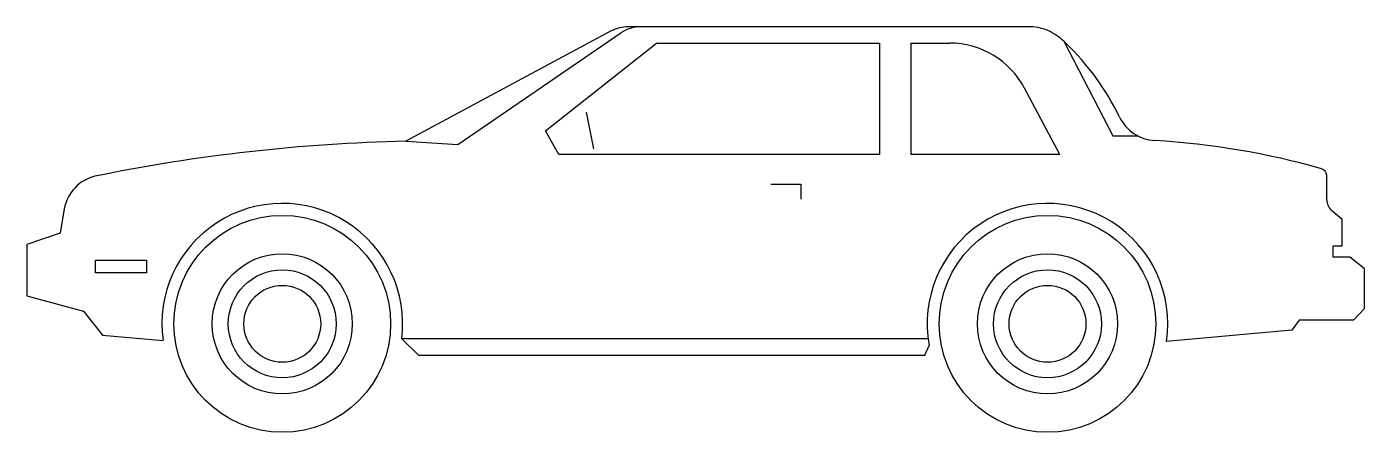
# Model space of a CAD drawing. Extents: x -102.7 to -97.91, y 6.83 to 8.29.
import ezdxf

# ---------------------------------------------------------------- set-up
doc = ezdxf.new("R2010")
doc.units = 0
doc.header["$LTSCALE"] = 100
doc.header["$MEASUREMENT"] = 0
doc.layers.add('AUT', color=2, linetype='CONTINUOUS')
doc.layers.add('C-CARRO', color=2, linetype='CONTINUOUS')

# ---------------------------------------------------------------- blocks, each defined once
blk = doc.blocks.new('AUTM3L')
at = {"layer": 'AUT'}
for p, q in [((2.6818, 1.4526), (1.2395, 1.4526)), ((1.1794, 1.4375), (0.4434, 1.0424)), ((0.6289, 1.0314), (1.2137, 1.4305)), ((0.9434, 1.0792), (1.3415, 1.3942)), ((1.3415, 1.3942), (2.1412, 1.3942)), ((2.1412, 1.3942), (2.1412, 0.9954)), ((2.253, 1.3942), (2.253, 0.9954)), ((2.253, 1.3942), (2.3915, 1.3942)), ((2.8014, 1.4015), (2.9769, 1.0615)), ((2.7872, 0.9954), (2.6603, 1.233)), ((1.0895, 1.1472), (1.1161, 1.0157)), ((0.9916, 0.9954), (0.9434, 1.0792)), ((2.9769, 1.0615), (3.0683, 1.0615)), ((0.4434, 1.0424), (0.6289, 1.0314)), ((2.1412, 0.9954), (0.9916, 0.9954)), ((2.7872, 0.9954), (2.253, 0.9954)), ((3.744, 0.833), (3.744, 0.9196)), ((1.7511, 0.8887), (1.8593, 0.8887)), ((1.8593, 0.8887), (1.8593, 0.8354)), ((-0.7813, 0.8001), (-0.7964, 0.7134)), ((3.7998, 0.7617), (3.7617, 0.7944)), ((3.7998, 0.6678), (3.7998, 0.7617)), ((-0.7964, 0.7134), (-0.9159, 0.6728)), ((-0.9159, 0.6728), (-0.9159, 0.4883)), ((3.7668, 0.6678), (3.7998, 0.6678)), ((3.7668, 0.6271), (3.7668, 0.6678)), ((3.8267, 0.6271), (3.7668, 0.6271)), ((3.8786, 0.5865), (3.8267, 0.6271)), ((-0.6695, 0.617), (-0.4867, 0.617)), ((-0.6695, 0.5712), (-0.6695, 0.617)), ((-0.4867, 0.617), (-0.4867, 0.5712)), ((3.8786, 0.5865), (3.8786, 0.4417)), ((-0.4867, 0.5712), (-0.6695, 0.5712)), ((-0.9159, 0.4883), (-0.7127, 0.4341)), ((-0.7127, 0.4341), (-0.6441, 0.3477)), ((3.8786, 0.4417), (3.8405, 0.4011)), ((3.6449, 0.4011), (3.6195, 0.3655)), ((3.8405, 0.4011), (3.6449, 0.4011)), ((-0.6441, 0.3477), (-0.4275, 0.3292)), ((3.6195, 0.3655), (3.17, 0.3246)), ((2.315, 0.335), (0.4282, 0.335)), ((0.4282, 0.335), (0.4887, 0.2766)), ((2.3038, 0.2766), (2.3186, 0.3112)), ((0.4887, 0.2766), (2.3038, 0.2766))]:
    blk.add_line(p, q, dxfattribs=at)
for centre, radius in [((0, 0.3884), 0.3884), ((2.7432, 0.3884), 0.3884), ((0, 0.3884), 0.2511), ((2.7432, 0.3884), 0.2511), ((0, 0.3884), 0.1935), ((2.7432, 0.3884), 0.1935), ((0, 0.3884), 0.1378), ((2.7432, 0.3884), 0.1378)]:
    blk.add_circle(centre, radius, dxfattribs=at)
for centre, radius, start, end in [((1.2395, 1.3256), 0.127, 90, 118.2288), ((1.2853, 1.3256), 0.127, 90, 124.3098), ((2.6818, 1.3002), 0.1524, 62.2514, 90), ((2.3915, 1.0894), 0.3048, 28.1094, 90), ((2.6383, 1.2175), 0.2459, 45.9467, 62.2514), ((2.1581, 0.7212), 0.9364, 25.9258, 45.9467), ((3.1374, 1.1972), 0.1524, 205.9258, 266.5266), ((0.5797, -5.1914), 6.2353, 91.2527, 101.58154), ((2.9562, -1.7878), 2.8381, 74.2736, 86.5266), ((-0.6373, 0.775), 0.1462, 103.7698, 170.0913), ((3.7186, 0.9196), 0.0254, 0, 74.2736), ((0, 0.3884), 0.4315, 352.8998, 187.8765), ((2.7432, 0.3884), 0.4315, 351.5095, 190.2975), ((3.7948, 0.833), 0.0508, 180, 229.3987)]:
    blk.add_arc(centre, radius, start, end, dxfattribs=at)

msp = doc.modelspace()

# ---------------------------------------------------------------- block references
at = {"layer": 'C-CARRO', "linetype": 'CONTINUOUS'}
msp.add_blockref('AUTM3L', (-101.7844, 6.8332), dxfattribs=at)

doc.saveas('drawing.dxf')
